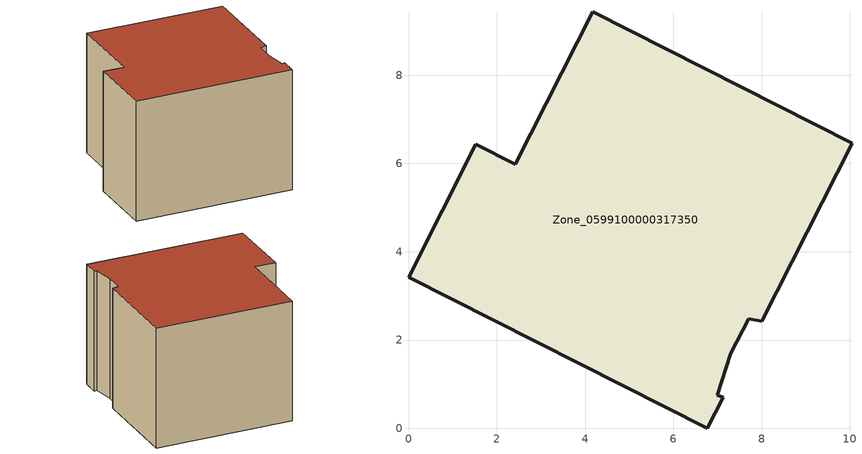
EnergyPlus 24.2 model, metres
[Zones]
Zone_0599100000317350
 floor ground (C_G): 6.99,0.74 7.13,0.71 6.77,0 0,3.42 1.53,6.44 2.42,5.98 4.17,9.44 10.05,6.45 8,2.43 7.7,2.49 7.3,1.7 z0
 wall outside (C_F): 2.42,5.98 1.53,6.44 0,3.42 6.77,0 7.13,0.71 6.99,0.74 7.3,1.7 7.7,2.49 8,2.43 10.05,6.45 4.17,9.44 2.42,5.98 z0:5.82
 roof outside (C_R): 7.13,0.71 6.99,0.74 7.3,1.7 7.7,2.49 8,2.43 10.05,6.45 4.17,9.44 2.42,5.98 1.53,6.44 0,3.42 6.77,0 z5.82
[BUILDING]
Pand.0599100000317350: North Axis=0; Terrain=City; Loads Convergence Tolerance Value=0.04; Temperature Convergence Tolerance Value=0.4; Solar Distribution=FullExterior; Maximum Number of Warmup Days=25; Minimum Number of Warmup Days=1
[Site:Location]
Rotterdam.The.Hague.AP_ZH_NLD Design_Conditions: Latitude=51.96; Longitude=4.45; Time Zone=1; Elevation=-4.5
[SITE:GROUNDTEMPERATURE:BUILDINGSURFACE]
18, 18, 18, 18, 18, 18, 18, 18, 18, 18, 18, 18
[MATERIAL] Thermal Absorptance=0.9; Solar Absorptance=0.7; Visible Absorptance=0.7
Name | Roughness | Thickness | Conductivity | Density | Specific Heat
G.TI.1975-1991 | MediumSmooth | 0.15 | 0.288461 | 540 | 1210
F.TI.1975-1991 | Rough | 0.3 | 0.230769 | 1920 | 840
R.TI.1975-1991 | MediumRough | 0.2 | 0.153846 | 1500 | 1000
[CONSTRUCTION]
C_G: G.TI.1975-1991
C_F: F.TI.1975-1991
C_R: R.TI.1975-1991
[ZONE]
Zone_0599100000317350: Type=1; Multiplier=1; Ceiling Height=Autocalculate; Volume=Autocalculate; Floor Area=autocalculate; Part of Total Floor Area=Yes
[ZONEINFILTRATION:DESIGNFLOWRATE]
Infil_Zone_0599100000317350: Zone or ZoneList or Space or SpaceList=Zone_0599100000317350; Schedule=AlwaysOn; Design Flow Rate Calculation Method=Flow/Area; Flow Rate per Floor Area=0.003; Constant Term Coefficient=1; Temperature Term Coefficient=0; Velocity Term Coefficient=0; Velocity Squared Term Coefficient=0
[HVACTEMPLATE:ZONE:IDEALLOADSAIRSYSTEM]
Zone_0599100000317350: Maximum Heating Supply Air Temperature=50; Minimum Cooling Supply Air Temperature=13; Maximum Heating Supply Air Humidity Ratio=0.0156; Minimum Cooling Supply Air Humidity Ratio=0.0077; Heating Limit=NoLimit; Cooling Limit=NoLimit; Dehumidification Control Type=ConstantSensibleHeatRatio; Cooling Sensible Heat Ratio=0.7; Dehumidification Setpoint=60; Humidification Control Type=None; Humidification Setpoint=30; Outdoor Air Method=None; Outdoor Air Flow Rate per Person=0.00944; Outdoor Air Flow Rate per Zone Floor Area=0; Outdoor Air Flow Rate per Zone=0; Demand Controlled Ventilation Type=None; Outdoor Air Economizer Type=NoEconomizer; Heat Recovery Type=None; Sensible Heat Recovery Effectiveness=0.7; Latent Heat Recovery Effectiveness=0.65
[ZONECONTROL:THERMOSTAT]
ThermostatControl_Zone_0599100000317350: Zone or ZoneList=Zone_0599100000317350; Control Type Schedule=DualSetpointControlType; Control 1=Thermostat_Zone_0599100000317350; Temperature Difference Between Cutout And Setpoint=0
[THERMOSTATSETPOINT:DUALSETPOINT]
Thermostat_Zone_0599100000317350: Heating Setpoint Temperature Schedule=HeatingSetpoint_Zone_0599100000317350; Cooling Setpoint Temperature Schedule=CoolingSetpoint_Zone_0599100000317350
[SCHEDULE:COMPACT]
HeatingSetpoint_Zone_0599100000317350: Through: 12/31, For: AllDays, Until: 24:00, 21
CoolingSetpoint_Zone_0599100000317350: Through: 12/31, For: AllDays, Until: 24:00, 24
DualSetpointControlType: Through: 12/31, For: AllDays, Until: 24:00, 4
AlwaysOn: Through: 12/31, For: AllDays, Until: 24:00, 1
